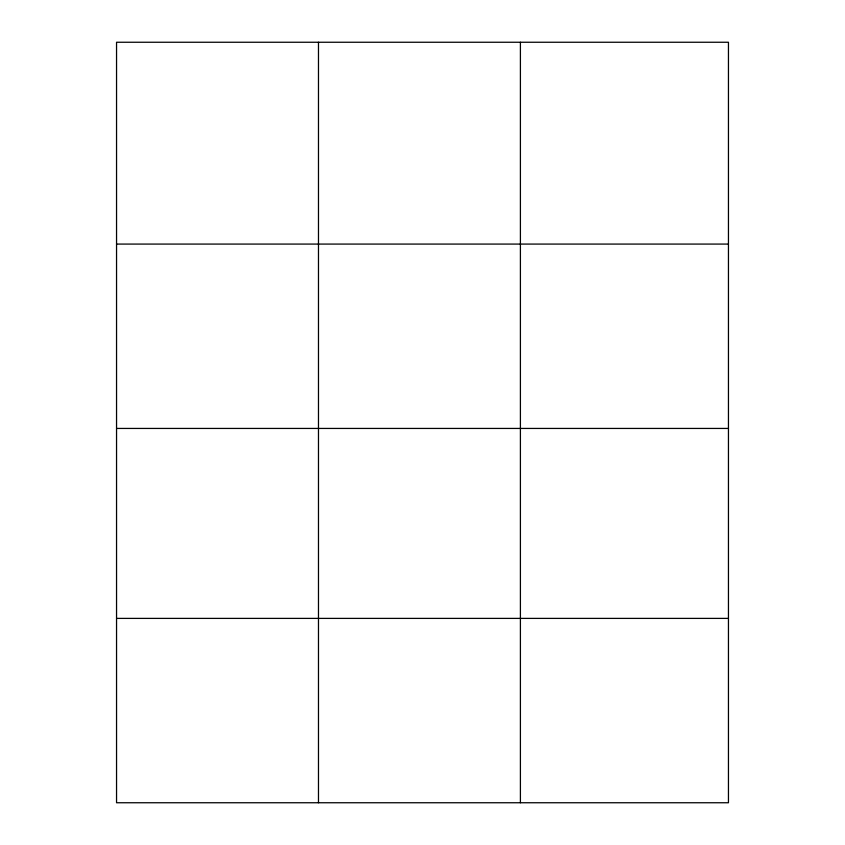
<?xml version="1.0" encoding="UTF-8"?>
<svg xmlns="http://www.w3.org/2000/svg" width="845" height="845" viewBox="0 0 845 845"><rect width="100%" height="100%" fill="white"/><g stroke="black" fill="none" stroke-linecap="round" stroke-linejoin="round"><path stroke-width="1.27" d="M728.453 428.436L728.453 42.25L116.547 42.25L116.547 802.75L728.453 802.75L728.453 428.436L116.547 428.436M116.547 244.078L728.453 244.078M116.547 618.392L728.453 618.392M520.404 42.25L520.404 802.75M318.48 42.25L318.48 802.75"/></g></svg>
